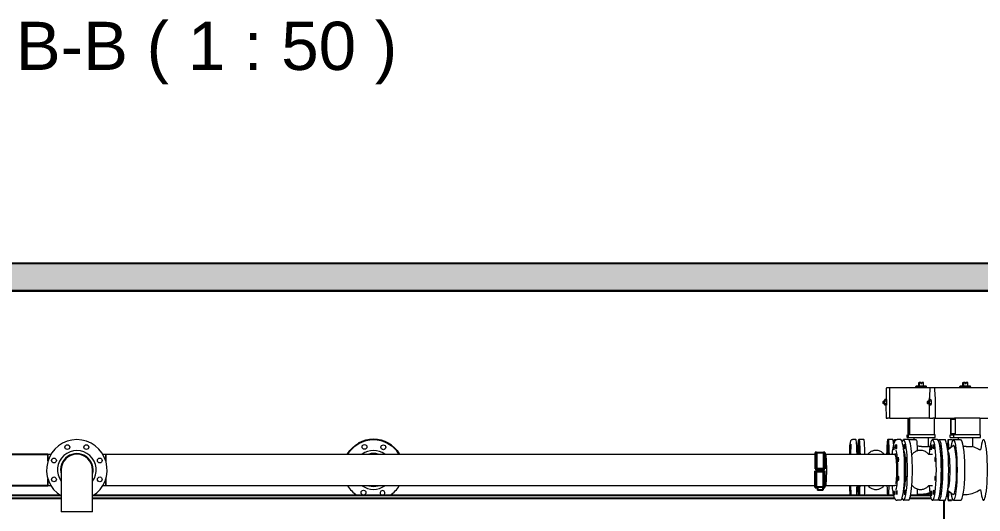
# Model space of a CAD drawing. Header units: millimetres. Extents: x 0 to 157650, y 0 to 89100.
# Drawn here: x 79231 to 89710, y 18724 to 24092 of the extents above; entities that cross this region are included whole.
import ezdxf

# ---------------------------------------------------------------- set-up
doc = ezdxf.new("R2010")
doc.units = ezdxf.units.MM
doc.header["$LTSCALE"] = 150
for name, color, linetype, lineweight in [('Hatch', 7, 'Continuous', 18), ('Symbol', 7, 'Continuous', 18), ('Visible', 7, 'Continuous', 25)]:
    doc.layers.add(name, color=color, linetype=linetype, lineweight=lineweight)
doc.layers.add('P_Biomass (BM)', color=150, linetype='Continuous', lineweight=18, true_color=0x007fff)
doc.styles.add('Label Text', font='arial.ttf')

msp = doc.modelspace()

# ---------------------------------------------------------------- hatches: boundary and pattern name
at = {"layer": 'Hatch'}
h = msp.add_hatch(dxfattribs=at)
h.set_pattern_fill('AR-CONC', color=256, scale=80.749152, angle=120.0002, style=0)
h.set_pattern_definition([(170.0002, (0, 0), (-245.7093, 526.921), [60.562, -666.1805]), (115.0002, (0, 0), (-469.9926, -400.7258), [48.4495, -532.9444]), (220.4516, (-20.5, 43.9), (-715.702, 126.1953), [51.4697, -566.1663]), (166.1844, (-139.86, -80.75), (-315.1477, 813.1573), [90.843, -999.271]), (216.6358, (-166.1, -13), (-1058.576, 260.317), [77.2045, -849.25]), (111.1843, (-139.9, -80.75), (-1058.576, 260.317), [72.674, -799.417]), (141.0002, (-145.27, 9.37), (40.5542, 579.9778), [60.562, -666.1805]), (86.0002, (-145.3, 9.37), (-605.3405, -122.6257), [48.4495, -532.9444]), (191.4516, (-141.9, 57.7), (-564.7863, 457.352), [51.4697, -566.1663]), (157.50018, (0, 0), (-237.7045, -125.90172), [0, -526.4845, 0, -541.0193, 0, -534.9631]), (127.50018, (0, 0), (-382.0286, 24.72345), [0, -308.4618, 0, -514.3721, 0, -203.8916]), (87.50018, (90.04, -155.95), (-199.7569, 382.4122), [0, -201.8729, 0, -629.8434, 0, -835.7537]), (77.50018, (130.4, -225.88), (-305.4643, 367.409), [0, -262.4347, 0, -418.2806, 0, -593.5063])])
h.paths.add_polyline_path([(71436, 21130), (92482, 21130), (92482, 21430), (91865, 21430), (91757, 21430), (72161, 21430), (72053, 21430), (71436, 21430)])

# ---------------------------------------------------------------- linework, layer by layer
at = {"layer": 'P_Biomass (BM)'}
for p, q in [((89035, 20095), (89035, 20133)), ((89035, 20133), (89037, 20133)), ((89055, 20133), (89037, 20133)), ((89037, 20133), (89037, 20095)), ((89055, 20121), (89055, 20133)), ((89055, 20121), (89067, 20121)), ((89064, 20133), (89066, 20133)), ((89064, 20121), (89064, 20133)), ((89066, 20121), (89066, 20133)), ((89066, 20133), (89066, 20121)), ((89066, 20133), (89066, 20133)), ((89066, 20133), (89067, 20133)), ((89067, 20133), (89067, 20121)), ((89085, 20133), (89067, 20133)), ((89085, 20095), (89085, 20133)), ((89513, 20095), (89513, 20133)), ((89513, 20133), (89521, 20133)), ((89540, 20133), (89521, 20133)), ((89521, 20133), (89521, 20095)), ((89540, 20121), (89540, 20133)), ((89540, 20121), (89552, 20121)), ((89542, 20133), (89546, 20133)), ((89542, 20121), (89542, 20133)), ((89546, 20121), (89546, 20133)), ((89546, 20133), (89548, 20133)), ((89548, 20133), (89548, 20121)), ((89548, 20133), (89552, 20133)), ((89552, 20133), (89552, 20121)), ((89569, 20133), (89552, 20133)), ((89569, 20095), (89569, 20133)), ((88679, 20065), (88677, 19988)), ((88691, 20073), (88685, 20073)), ((88717, 20073), (88691, 20073)), ((89162, 20073), (88717, 20073)), ((88719, 19991), (88718, 20068)), ((88719, 19991), (88718, 20068)), ((89008, 20095), (89002, 20089)), ((89002, 20076), (89002, 20089)), ((89118, 20089), (89002, 20089)), ((89118, 20076), (89002, 20076)), ((89008, 20095), (89112, 20095)), ((89112, 20095), (89118, 20089)), ((89118, 20076), (89118, 20089)), ((89156, 20065), (89151, 19988)), ((89182, 20073), (89162, 20073)), ((89208, 20073), (89182, 20073)), ((89894, 20073), (89208, 20073)), ((89214, 19991), (89209, 20068)), ((89214, 19991), (89209, 20068)), ((89489, 20095), (89483, 20089)), ((89483, 20076), (89483, 20089)), ((89599, 20089), (89483, 20089)), ((89599, 20076), (89483, 20076)), ((89489, 20095), (89593, 20095)), ((89593, 20095), (89599, 20089)), ((89599, 20076), (89599, 20089)), ((88664, 19931), (88648, 19931)), ((88664, 19946), (88663, 19931)), ((88663, 19931), (88663, 19931)), ((88682, 19946), (88664, 19946)), ((88665, 19931), (88664, 19946)), ((88683, 19931), (88665, 19931)), ((88665, 19901), (88665, 19931)), ((88682, 19946), (88683, 19931)), ((88683, 19931), (88683, 19901)), ((89148, 19931), (89132, 19931)), ((89148, 19946), (89144, 19931)), ((89144, 19931), (89144, 19931)), ((89166, 19946), (89148, 19946)), ((89151, 19931), (89148, 19946)), ((89170, 19931), (89151, 19931)), ((89151, 19901), (89151, 19931)), ((89166, 19946), (89170, 19931)), ((89170, 19931), (89170, 19901)), ((88664, 19901), (88648, 19901)), ((88663, 19901), (88664, 19886)), ((88663, 19901), (88663, 19901)), ((88664, 19886), (88665, 19901)), ((88682, 19886), (88664, 19886)), ((88683, 19901), (88665, 19901)), ((88676, 19881), (88677, 19751)), ((88683, 19901), (88682, 19886)), ((88720, 19751), (88720, 19880)), ((88720, 19751), (88720, 19880)), ((89148, 19901), (89132, 19901)), ((89144, 19901), (89148, 19886)), ((89144, 19901), (89144, 19901)), ((89148, 19886), (89151, 19901)), ((89166, 19886), (89148, 19886)), ((89148, 19881), (89149, 19751)), ((89170, 19901), (89151, 19901)), ((89170, 19901), (89166, 19886)), ((89215, 19751), (89217, 19880)), ((89215, 19751), (89217, 19880)), ((88683, 19743), (88693, 19743)), ((88719, 19743), (88693, 19743)), ((88719, 19743), (88930, 19743)), ((88918, 19743), (88918, 19563)), ((88918, 19572), (88918, 19734)), ((88918, 19734), (88932, 19734)), ((88932, 19743), (88930, 19743)), ((88932, 19743), (88932, 19563)), ((89156, 19743), (88932, 19743)), ((88932, 19734), (88932, 19572)), ((89156, 19743), (89189, 19743)), ((89214, 19743), (89189, 19743)), ((89202, 19743), (89202, 19563)), ((89214, 19743), (89423, 19743)), ((89384, 19743), (89384, 19563)), ((89385, 19572), (89385, 19734)), ((89385, 19734), (89429, 19734)), ((89431, 19743), (89423, 19743)), ((89429, 19734), (89429, 19572)), ((89431, 19743), (89431, 19563)), ((89698, 19743), (89431, 19743)), ((89698, 19743), (89901, 19743)), ((89698, 19743), (89698, 19563)), ((88350, 19510), (88313, 19510)), ((88436, 19510), (88382, 19510)), ((88753, 19510), (88699, 19510)), ((88771, 19510), (88800, 19510)), ((88837, 19510), (88800, 19510)), ((88922, 19510), (88868, 19510)), ((88907, 19563), (88919, 19563)), ((88907, 19533), (88907, 19563)), ((88907, 19533), (88919, 19533)), ((88932, 19572), (88918, 19572)), ((88931, 19563), (88919, 19563)), ((88919, 19563), (88919, 19533)), ((88919, 19533), (89213, 19533)), ((88930, 19510), (88982, 19510)), ((88932, 19563), (88931, 19563)), ((89202, 19563), (88932, 19563)), ((88982, 19533), (88982, 19510)), ((89138, 19533), (89138, 19435)), ((89237, 19510), (89183, 19510)), ((89213, 19563), (89202, 19563)), ((89213, 19533), (89213, 19563)), ((89255, 19510), (89317, 19510)), ((89317, 19510), (89323, 19510)), ((89354, 19510), (89392, 19510)), ((89376, 19563), (89414, 19563)), ((89376, 19533), (89376, 19563)), ((89376, 19533), (89414, 19533)), ((89429, 19572), (89385, 19572)), ((89412, 19510), (89464, 19510)), ((89426, 19563), (89414, 19563)), ((89414, 19563), (89414, 19533)), ((89414, 19533), (89706, 19533)), ((89431, 19563), (89426, 19563)), ((89698, 19563), (89431, 19563)), ((89463, 19533), (89463, 19510)), ((89619, 19533), (89619, 19435)), ((89706, 19563), (89698, 19563)), ((89706, 19533), (89706, 19563)), ((88373, 19417), (88362, 19417)), ((89063, 19435), (89138, 19435)), ((89349, 19400), (89409, 19446)), ((89551, 19435), (89619, 19435)), ((79544, 19278), (79544, 19351)), ((79544, 19351), (79577, 19351)), ((79544, 19351), (79544, 19278)), ((80141, 19351), (80174, 19351)), ((80174, 19351), (80174, 19278)), ((80174, 19278), (80174, 19351)), ((80174, 19351), (87905, 19351)), ((88020, 19351), (88773, 19351)), ((88382, 19386), (88378, 19386)), ((88796, 19351), (88773, 19351)), ((88958, 19351), (88963, 19351)), ((89143, 19351), (89183, 19351)), ((79687, 19180), (79687, 18724)), ((80030, 18724), (80030, 19180)), ((79544, 19009), (79544, 19082)), ((79544, 19082), (79544, 19009)), ((80174, 19082), (80174, 19009)), ((80174, 19009), (80174, 19082)), ((79544, 19009), (79577, 19009)), ((80141, 19009), (80174, 19009)), ((80174, 19009), (87905, 19009)), ((88020, 19009), (88773, 19009)), ((88382, 18975), (88378, 18975)), ((88796, 19009), (88773, 19009)), ((88958, 19009), (88963, 19009)), ((89143, 19009), (89183, 19009)), ((88373, 18943), (88362, 18943)), ((89349, 18960), (89409, 18914)), ((89518, 18913), (89541, 18913)), ((88837, 18850), (88800, 18850)), ((88922, 18850), (88868, 18850)), ((89237, 18850), (89183, 18850)), ((89255, 18850), (89317, 18850)), ((89412, 18850), (89493, 18850)), ((80030, 18724), (79687, 18724))]:
    msp.add_line(p, q, dxfattribs=at)
for centre, radius in [((79755, 19429), 26.2), ((79962, 19429), 26.2), ((82993, 19431), 26.3), ((83199, 19427), 26.3), ((79609, 19283), 26.2), ((80108, 19283), 26.2), ((79609, 19077), 26.2), ((80108, 19077), 26.2), ((82983, 18933), 26.3)]:
    msp.add_circle(centre, radius, dxfattribs=at)
for centre, radius, start, end in [((79859, 19180), 330, 301.3018, 238.6982), ((79859, 19180), 211, 324.1583, 215.8417), ((83091, 19180), 212, 54.1583, 125.8417), ((89060, 19180), 267, 69.1059, 73.0142), ((89541, 19180), 267, 57.2625, 73.0142), ((79859, 19180), 178, 343.8433, 196.1567), ((79859, 19180), 171, 0, 180), ((79859, 19180), 171, 0, 180), ((83091, 19180), 179, 73.8433, 106.1567), ((83091, 19180), 330, 211.3018, 236.7581), ((83091, 19180), 212, 234.1583, 305.8417), ((83091, 19180), 179, 253.8433, 286.1567), ((83091, 19180), 330, 303.2419, 328.6982), ((83190, 18929), 26.3, 290.2149, 249.7851), ((89541, 19180), 267, 270, 302.7375)]:
    msp.add_arc(centre, radius, start, end, dxfattribs=at)
for centre, major_axis, ratio, start_param, end_param in [((88717, 20064), (0, 9), 0.041158, 5.187765, 6.283185), ((88717, 20064), (0, 9), 0.041158, 5.187765, 6.283185), ((89208, 20064), (0, 9), 0.13041, 5.187765, 6.283185), ((89208, 20064), (0, 9), 0.13041, 5.187765, 6.283185), ((88664, 19916), (0, 15), 0.041158, 3.141593, 6.283185), ((88712, 19899), (0, 201), 0.041158, 4.62067, 5.187765), ((88712, 19899), (0, 201), 0.041158, 4.62067, 5.187765), ((89148, 19916), (0, 15), 0.13041, 3.141593, 6.283185), ((89191, 19899), (0, 201), 0.13041, 4.62067, 5.187765), ((89191, 19899), (0, 201), 0.13041, 4.62067, 5.187765), ((88719, 19752), (0, -9), 0.041158, 0, 1.479077), ((88719, 19752), (0, -9), 0.041158, 0, 1.479077), ((89214, 19752), (0, -9), 0.13041, 0, 1.479077), ((89214, 19752), (0, -9), 0.13041, 0, 1.479077), ((88350, 19180), (0, 330), 0.041158, 5.258708, 6.283185), ((88436, 19180), (0, 330), 0.041158, 5.258708, 6.283185), ((88753, 19180), (0, 330), 0.041158, 5.75971, 6.283185), ((88771, 19180), (0, 330), 0.041158, 6.009978, 6.69633), ((88837, 19180), (0, -330), 0.13041, 0, 3.141593), ((88868, 19180), (0, -330), 0.13041, 5.911856, 9.796107), ((88922, 19180), (0, -330), 0.13041, 0, 3.141593), ((88930, 19180), (0, 330), 0.041158, 5.983081, 6.437583), ((89011, 19180), (0, 330), 0.041158, 5.397538, 6.097611), ((89183, 19180), (0, -330), 0.13041, 5.258708, 10.449255), ((89237, 19180), (0, -330), 0.13041, 0, 3.141593), ((89255, 19180), (0, 330), 0.13041, 2.932732, 6.492046), ((89317, 19180), (0, 330), 0.13041, 3.141593, 6.283185), ((89323, 19180), (0, 330), 0.041158, 6.085615, 6.283185), ((89354, 19180), (0, 330), 0.041158, 5.490461, 7.001354), ((89354, 19180), (0, 318), 0.041158, 5.525982, 6.976486), ((89412, 19180), (0, 330), 0.13041, 2.41459, 7.010188), ((89493, 19180), (0, 330), 0.13041, 3.141593, 6.097611), ((89740, 19180), (0, 330), 0.13041, 2.290705, 7.134073), ((88362, 19180), (0, 237), 0.041158, 5.521129, 6.518041), ((88373, 19180), (0, 237), 0.041158, 5.521129, 6.283185), ((88859, 19180), (0, -237), 0.13041, 0.293654, 2.847938), ((89268, 19429), (0, 27), 0.13041, 3.267433, 7.766023), ((89255, 19180), (0, -239), 0.13041, 0.52756, 2.614033), ((89347, 19180), (0, 217), 0.13041, 3.238233, 6.186545), ((89412, 19180), (0, 267), 0.13041, 3.042782, 6.381996), ((88020, 19180), (0, 171), 0.065484, 3.141593, 6.283185), ((88382, 19180), (0, 206), 0.041158, 5.699263, 6.283185), ((88773, 19180), (0, 171), 0.13041, 3.652447, 6.283184), ((88868, 19180), (0, -206), 0.13041, 0.335421, 2.806172), ((88350, 19180), (0, 330), 0.041158, 3.721773, 4.16607), ((88362, 19180), (0, -237), 0.041158, 6.04833, 7.045242), ((88373, 19180), (0, -237), 0.041158, 0, 0.762056), ((88382, 19180), (0, -206), 0.041158, 0, 0.583923), ((88382, 19180), (0, 330), 0.041158, 3.721773, 4.16607), ((88436, 19180), (0, 330), 0.041158, 3.721773, 4.16607), ((88699, 19180), (0, -330), 0.041158, 5.258708, 5.703005), ((88699, 19180), (0, 330), 0.041158, 3.721773, 4.16607), ((89011, 19180), (0, -330), 0.041158, 0.580181, 0.885647), ((88285, 18926), (0, 26.2), 0.041158, 3.697351, 8.869019), ((88382, 19180), (0, -330), 0.041158, 5.513575, 5.703005), ((88378, 18926), (0, 27), 0.041158, 3.740587, 8.825784), ((88696, 18926), (0, 27), 0.041158, 3.740587, 8.825784), ((89268, 18931), (0, 27), 0.13041, 1.658755, 6.157345), ((89354, 19180), (0, -330), 0.041158, 5.565016, 7.075909), ((89354, 19180), (0, -318), 0.041158, 5.589884, 7.040389), ((89323, 19180), (0, -330), 0.041158, 0, 0.19757)]:
    msp.add_ellipse(centre, major_axis=major_axis, ratio=ratio, start_param=start_param, end_param=end_param, dxfattribs=at)
for centre, major_axis, ratio in [((88648, 19916), (0, 15), 0.041158), ((89132, 19916), (0, 15), 0.13041), ((88284, 19425), (0, 26.2), 0.041158), ((88293, 19434), (0, 26.2), 0.041158), ((88377, 19425), (0, -27), 0.041158), ((88386, 19434), (0, -27), 0.041158), ((88695, 19425), (0, -27), 0.041158), ((88703, 19434), (0, -27), 0.041158), ((88761, 19425), (0, 26.2), 0.13041), ((88788, 19434), (0, 26.2), 0.13041), ((88880, 19434), (0, -27), 0.13041), ((89168, 19425), (0, -27), 0.13041), ((89195, 19434), (0, -27), 0.13041), ((88808, 19294), (0, 26.2), 0.13041), ((88900, 19294), (0, -27), 0.13041), ((89215, 19294), (0, -27), 0.13041), ((89287, 19283), (0, -27), 0.13041), ((88809, 19088), (0, -26.2), 0.13041), ((88901, 19088), (0, -27), 0.13041), ((89216, 19088), (0, -27), 0.13041), ((89287, 19077), (0, 27), 0.13041), ((88294, 18935), (0, -26.2), 0.041158), ((88386, 18935), (0, 27), 0.041158), ((88704, 18935), (0, 27), 0.041158), ((88764, 18926), (0, -26.2), 0.13041), ((88791, 18935), (0, -26.2), 0.13041), ((88883, 18935), (0, 27), 0.13041), ((89171, 18926), (0, 27), 0.13041), ((89198, 18935), (0, 27), 0.13041)]:
    msp.add_ellipse(centre, major_axis=major_axis, ratio=ratio, dxfattribs=at)
for points, knots in [([(88685, 20073), (88684, 20073), (88684, 20072), (88683, 20072), (88682, 20072), (88681, 20071), (88681, 20071), (88680, 20070), (88680, 20070), (88679, 20069), (88679, 20068), (88679, 20068), (88679, 20068), (88679, 20067), (88679, 20067), (88679, 20067), (88679, 20067), (88679, 20066), (88679, 20066), (88679, 20066), (88679, 20066), (88679, 20065), (88679, 20065), (88679, 20065)], [1.570796, 1.570796, 1.570796, 1.570796, 1.58397, 1.58397, 1.598489, 1.598489, 1.617604, 1.617604, 1.647634, 1.647634, 1.703787, 1.703787, 1.79658, 1.79658, 1.909273, 1.909273, 2.128357, 2.128357, 2.347441, 2.347441, 2.566525, 2.566525, 2.666217, 2.666217, 2.666217, 2.666217]), ([(89162, 20073), (89161, 20073), (89161, 20072), (89160, 20072), (89159, 20072), (89158, 20071), (89158, 20071), (89157, 20070), (89157, 20070), (89156, 20069), (89156, 20068), (89156, 20068), (89156, 20067), (89156, 20067), (89156, 20067), (89156, 20066), (89156, 20066), (89156, 20065), (89156, 20065), (89156, 20065)], [1.570796, 1.570796, 1.570796, 1.570796, 1.612613, 1.612613, 1.65863, 1.65863, 1.718771, 1.718771, 1.810181, 1.810181, 1.958647, 1.958647, 2.177731, 2.177731, 2.396815, 2.396815, 2.615899, 2.615899, 2.666217, 2.666217, 2.666217, 2.666217]), ([(88677, 19988), (88677, 19981), (88677, 19975), (88677, 19961), (88677, 19954), (88677, 19946), (88677, 19946), (88677, 19946)], [2.6662171, 2.6662171, 2.6662171, 2.6662171, 2.779636, 2.779636, 2.8930549, 2.8930549, 2.8956558, 2.8956558, 2.8956558, 2.8956558]), ([(89151, 19988), (89150, 19982), (89150, 19975), (89149, 19961), (89149, 19954), (89149, 19946), (89149, 19946), (89149, 19946)], [2.6662171, 2.6662171, 2.6662171, 2.6662171, 2.779636, 2.779636, 2.8930549, 2.8930549, 2.8963628, 2.8963628, 2.8963628, 2.8963628]), ([(88677, 19751), (88677, 19751), (88677, 19751), (88677, 19750), (88677, 19750), (88677, 19749), (88677, 19749), (88677, 19748), (88677, 19748), (88677, 19748), (88677, 19748), (88677, 19747), (88677, 19747), (88678, 19746), (88678, 19746), (88678, 19745), (88678, 19745), (88679, 19744), (88679, 19744), (88680, 19743), (88681, 19743), (88682, 19743), (88683, 19743), (88683, 19743)], [3.233312, 3.233312, 3.233312, 3.233312, 3.529127, 3.529127, 3.824943, 3.824943, 4.120758, 4.120758, 4.416574, 4.416574, 4.500906, 4.500906, 4.607988, 4.607988, 4.648034, 4.648034, 4.670217, 4.670217, 4.683663, 4.683663, 4.703228, 4.703228, 4.712389, 4.712389, 4.712389, 4.712389]), ([(89149, 19751), (89149, 19751), (89149, 19750), (89149, 19750), (89150, 19749), (89150, 19749), (89150, 19748), (89150, 19747), (89150, 19747), (89150, 19746), (89150, 19746), (89151, 19745), (89151, 19745), (89152, 19744), (89152, 19744), (89153, 19743), (89153, 19743), (89155, 19743), (89155, 19743), (89156, 19743)], [3.233312, 3.233312, 3.233312, 3.233312, 3.529127, 3.529127, 3.824943, 3.824943, 4.120758, 4.120758, 4.416574, 4.416574, 4.507553, 4.507553, 4.571207, 4.571207, 4.614875, 4.614875, 4.679178, 4.679178, 4.712389, 4.712389, 4.712389, 4.712389]), ([(88313, 19510), (88310, 19510), (88307, 19509), (88302, 19508), (88300, 19506), (88296, 19503), (88295, 19502), (88292, 19499), (88291, 19498), (88289, 19494), (88289, 19492), (88286, 19485), (88286, 19480), (88283, 19459), (88282, 19439), (88280, 19395), (88279, 19374), (88278, 19351)], [0.7419424, 0.7419424, 0.7419424, 0.7419424, 0.7567463, 0.7567463, 0.7729775, 0.7729775, 0.7927755, 0.7927755, 0.8196281, 0.8196281, 0.8693477, 0.8693477, 1.0685775, 1.0685775, 1.4557556, 1.4557556, 1.720616, 1.720616, 1.720616, 1.720616]), ([(88800, 19510), (88794, 19510), (88789, 19508), (88781, 19504), (88777, 19500), (88769, 19490), (88766, 19483), (88756, 19455), (88751, 19429), (88745, 19383), (88744, 19368), (88742, 19351)], [0.7419424, 0.7419424, 0.7419424, 0.7419424, 0.8122116, 0.8122116, 0.9005828, 0.9005828, 1.1062264, 1.1062264, 1.5404743, 1.5404743, 1.726152, 1.726152, 1.726152, 1.726152]), ([(89014, 19504), (89011, 19505), (89009, 19505), (89003, 19506), (89000, 19507), (88994, 19508), (88991, 19508), (88987, 19509), (88985, 19509), (88983, 19510), (88982, 19510), (88982, 19510)], [9.550417, 9.550417, 9.550417, 9.550417, 9.834153, 9.834153, 10.325828, 10.325828, 10.817503, 10.817503, 11.309178, 11.309178, 11.800853, 11.800853, 11.800853, 11.800853]), ([(89392, 19510), (89395, 19510), (89398, 19509), (89402, 19508), (89404, 19507), (89406, 19506)], [3.92699082, 3.92699082, 3.92699082, 3.92699082, 3.94179471, 3.94179471, 3.95442057, 3.95442057, 3.95442057, 3.95442057]), ([(89501, 19504), (89498, 19505), (89496, 19505), (89490, 19506), (89486, 19507), (89479, 19508), (89476, 19508), (89471, 19509), (89469, 19509), (89465, 19510), (89464, 19510), (89464, 19510)], [9.550417, 9.550417, 9.550417, 9.550417, 9.834153, 9.834153, 10.325828, 10.325828, 10.817503, 10.817503, 11.309178, 11.309178, 11.800853, 11.800853, 11.800853, 11.800853]), ([(88295, 19351), (88295, 19364), (88294, 19375), (88293, 19395), (88292, 19403), (88291, 19406), (88291, 19407), (88291, 19407)], [6.2763694, 6.2763694, 6.2763694, 6.2763694, 6.5137466, 6.5137466, 6.8148943, 6.8148943, 6.8684236, 6.8684236, 6.8684236, 6.8684236]), ([(88367, 19351), (88366, 19360), (88366, 19367), (88364, 19377), (88364, 19381), (88363, 19386), (88362, 19388), (88361, 19391), (88361, 19391), (88361, 19391)], [6.4517443, 6.4517443, 6.4517443, 6.4517443, 6.6799762, 6.6799762, 6.852552, 6.852552, 6.9388398, 6.9388398, 6.9437512, 6.9437512, 6.9437512, 6.9437512]), ([(88650, 19358), (88644, 19363), (88637, 19370), (88618, 19382), (88606, 19388), (88579, 19393), (88566, 19394), (88541, 19391), (88530, 19387), (88510, 19378), (88501, 19372), (88491, 19364), (88488, 19361), (88486, 19358)], [5.41134364, 5.41134364, 5.41134364, 5.41134364, 5.42853874, 5.42853874, 5.44573384, 5.44573384, 5.4594862, 5.4594862, 5.47287146, 5.47287146, 5.48871266, 5.48871266, 5.49731914, 5.49731914, 5.49731914, 5.49731914]), ([(88786, 18962), (88786, 18962), (88786, 18962), (88786, 18964), (88788, 18967), (88791, 18977), (88793, 18986), (88797, 19010), (88799, 19026), (88802, 19063), (88804, 19085), (88806, 19130), (88806, 19155), (88806, 19204), (88806, 19228), (88804, 19275), (88802, 19296), (88799, 19335), (88797, 19352), (88792, 19378), (88789, 19388), (88787, 19396), (88786, 19397), (88786, 19398), (88786, 19398), (88786, 19398)], [4.084324, 4.084324, 4.084324, 4.084324, 4.130862, 4.130862, 4.289858, 4.289858, 4.532793, 4.532793, 4.826209, 4.826209, 5.136054, 5.136054, 5.450745, 5.450745, 5.766563, 5.766563, 6.081301, 6.081301, 6.391178, 6.391178, 6.682949, 6.682949, 6.790568, 6.790568, 6.824339, 6.824339, 6.824339, 6.824339]), ([(89137, 19356), (89131, 19362), (89124, 19369), (89104, 19381), (89091, 19387), (89064, 19393), (89051, 19394), (89026, 19391), (89015, 19387), (88994, 19378), (88985, 19372), (88974, 19363), (88971, 19359), (88968, 19356)], [5.3166753, 5.3166753, 5.3166753, 5.3166753, 5.3717377, 5.3717377, 5.4268002, 5.4268002, 5.4706085, 5.4706085, 5.5132371, 5.5132371, 5.5634557, 5.5634557, 5.5919875, 5.5919875, 5.5919875, 5.5919875]), ([(89063, 19435), (89058, 19435), (89053, 19436), (89043, 19436), (89038, 19437), (89028, 19438), (89024, 19438), (89020, 19439)], [7.884944, 7.884944, 7.884944, 7.884944, 8.377818, 8.377818, 8.870693, 8.870693, 9.341828, 9.341828, 9.341828, 9.341828]), ([(89551, 19435), (89546, 19435), (89541, 19436), (89531, 19436), (89526, 19437), (89520, 19437), (89520, 19437), (89520, 19437)], [7.884944, 7.884944, 7.884944, 7.884944, 8.377818, 8.377818, 8.870693, 8.870693, 8.906596, 8.906596, 8.906596, 8.906596]), ([(89710, 19398), (89708, 19398), (89706, 19398), (89702, 19398), (89700, 19398), (89697, 19399), (89695, 19400), (89692, 19401), (89690, 19402), (89688, 19403), (89686, 19404), (89685, 19405)], [4.71238898, 4.71238898, 4.71238898, 4.71238898, 4.72911825, 4.72911825, 4.74584751, 4.74584751, 4.76257678, 4.76257678, 4.77930604, 4.77930604, 4.79603531, 4.79603531, 4.79603531, 4.79603531]), ([(88478, 19351), (88479, 19353), (88481, 19354), (88484, 19356), (88485, 19357), (88486, 19358)], [5.48016081, 5.48016081, 5.48016081, 5.48016081, 5.48872159, 5.48872159, 5.49731914, 5.49731914, 5.49731914, 5.49731914]), ([(88650, 19358), (88651, 19357), (88652, 19356), (88654, 19354), (88656, 19353), (88658, 19351)], [5.41134364, 5.41134364, 5.41134364, 5.41134364, 5.41994119, 5.41994119, 5.42850197, 5.42850197, 5.42850197, 5.42850197]), ([(88962, 19351), (88964, 19352), (88965, 19353), (88967, 19355), (88967, 19356), (88968, 19356)], [5.54174956, 5.54174956, 5.54174956, 5.54174956, 5.56445627, 5.56445627, 5.59198749, 5.59198749, 5.59198749, 5.59198749]), ([(89137, 19356), (89137, 19356), (89138, 19355), (89141, 19353), (89142, 19352), (89143, 19351), (89143, 19351), (89143, 19351)], [5.31667528, 5.31667528, 5.31667528, 5.31667528, 5.34420651, 5.34420651, 5.37173773, 5.37173773, 5.37223602, 5.37223602, 5.37223602, 5.37223602]), ([(88278, 19009), (88279, 18995), (88279, 18982), (88281, 18945), (88282, 18925), (88283, 18907), (88283, 18905), (88283, 18904)], [2.9048615, 2.9048615, 2.9048615, 2.9048615, 3.067404, 3.067404, 3.3913269, 3.3913269, 3.4222656, 3.4222656, 3.4222656, 3.4222656]), ([(88291, 18953), (88291, 18953), (88291, 18954), (88292, 18958), (88292, 18963), (88294, 18978), (88295, 18991), (88295, 19007), (88295, 19008), (88295, 19009)], [4.0402392, 4.0402392, 4.0402392, 4.0402392, 4.1209672, 4.1209672, 4.3218044, 4.3218044, 4.6130372, 4.6130372, 4.6322933, 4.6322933, 4.6322933, 4.6322933]), ([(88361, 18969), (88361, 18970), (88362, 18971), (88363, 18974), (88363, 18976), (88365, 18984), (88366, 18991), (88366, 19004), (88367, 19006), (88367, 19009)], [3.9649115, 3.9649115, 3.9649115, 3.9649115, 3.9935617, 3.9935617, 4.0833744, 4.0833744, 4.3975337, 4.3975337, 4.4569185, 4.4569185, 4.4569185, 4.4569185]), ([(88486, 19002), (88485, 19003), (88484, 19004), (88481, 19006), (88479, 19007), (88478, 19009)], [2.26975098, 2.26975098, 2.26975098, 2.26975098, 2.27834854, 2.27834854, 2.28690932, 2.28690932, 2.28690932, 2.28690932]), ([(88486, 19002), (88491, 18997), (88498, 18990), (88517, 18978), (88530, 18973), (88556, 18967), (88569, 18966), (88594, 18969), (88605, 18973), (88625, 18982), (88634, 18988), (88644, 18996), (88647, 18999), (88650, 19002)], [2.26975098, 2.26975098, 2.26975098, 2.26975098, 2.28694609, 2.28694609, 2.30414119, 2.30414119, 2.31789355, 2.31789355, 2.3312788, 2.3312788, 2.34712, 2.34712, 2.35572649, 2.35572649, 2.35572649, 2.35572649]), ([(88658, 19009), (88656, 19007), (88654, 19006), (88652, 19004), (88651, 19003), (88650, 19002)], [2.33856815, 2.33856815, 2.33856815, 2.33856815, 2.34712894, 2.34712894, 2.35572649, 2.35572649, 2.35572649, 2.35572649]), ([(88742, 19009), (88745, 18985), (88747, 18964), (88753, 18922), (88757, 18903), (88765, 18879), (88768, 18873), (88775, 18862), (88778, 18859), (88786, 18853), (88793, 18850), (88800, 18850)], [2.8993255, 2.8993255, 2.8993255, 2.8993255, 3.17117, 3.17117, 3.5084432, 3.5084432, 3.6959891, 3.6959891, 3.7897621, 3.7897621, 3.8835351, 3.8835351, 3.8835351, 3.8835351]), ([(88968, 19004), (88967, 19004), (88967, 19005), (88965, 19007), (88964, 19008), (88962, 19009)], [2.17508263, 2.17508263, 2.17508263, 2.17508263, 2.20261385, 2.20261385, 2.22532057, 2.22532057, 2.22532057, 2.22532057]), ([(88968, 19004), (88974, 18998), (88981, 18991), (89001, 18979), (89014, 18973), (89041, 18967), (89054, 18966), (89079, 18969), (89090, 18973), (89111, 18982), (89120, 18988), (89131, 18997), (89134, 19001), (89137, 19004)], [2.1750826, 2.1750826, 2.1750826, 2.1750826, 2.2301451, 2.2301451, 2.2852075, 2.2852075, 2.3290158, 2.3290158, 2.3716444, 2.3716444, 2.4218631, 2.4218631, 2.4503948, 2.4503948, 2.4503948, 2.4503948]), ([(89143, 19009), (89143, 19009), (89143, 19009), (89142, 19008), (89141, 19007), (89138, 19005), (89137, 19004), (89137, 19004)], [2.39483411, 2.39483411, 2.39483411, 2.39483411, 2.3953324, 2.3953324, 2.42286362, 2.42286362, 2.45039484, 2.45039484, 2.45039484, 2.45039484]), ([(89685, 18955), (89686, 18956), (89688, 18957), (89690, 18958), (89692, 18959), (89695, 18960), (89697, 18961), (89700, 18962), (89702, 18962), (89706, 18962), (89708, 18963), (89710, 18963)], [1.48715, 1.48715, 1.48715, 1.48715, 1.50387927, 1.50387927, 1.52060853, 1.52060853, 1.5373378, 1.5373378, 1.55406706, 1.55406706, 1.57079633, 1.57079633, 1.57079633, 1.57079633]), ([(89406, 18854), (89405, 18854), (89405, 18854), (89402, 18852), (89399, 18851), (89394, 18850), (89393, 18850), (89392, 18850)], [7.04115372, 7.04115372, 7.04115372, 7.04115372, 7.04373822, 7.04373822, 7.06204344, 7.06204344, 7.06858347, 7.06858347, 7.06858347, 7.06858347])]:
    msp.add_open_spline(points, degree=3, knots=knots, dxfattribs=at)
for points in [[(88676, 19886), (88676, 19884), (88676, 19882), (88676, 19881)], [(89148, 19886), (89148, 19884), (89148, 19882), (89148, 19881)]]:
    msp.add_open_spline(points, degree=3, dxfattribs=at)
at = {"layer": 'Visible', "color": 9, "true_color": 0xc0c0c0}
for p, q in [((92482, 21430), (71436, 21430)), ((90779, 21430), (73139, 21430)), ((71436, 21130), (92482, 21130)), ((91484, 21130), (72434, 21130))]:
    msp.add_line(p, q, dxfattribs=at)
at = {"layer": 'Visible'}
for p, q in [((76012, 19351), (79544, 19351)), ((87905, 19371), (87905, 19192)), ((87920, 19371), (87905, 19371)), ((87920, 19371), (87920, 19197)), ((87997, 19365), (87920, 19365)), ((87997, 19371), (87997, 19197)), ((88012, 19371), (87997, 19371)), ((88012, 19371), (88012, 19192)), ((88012, 19351), (88020, 19351)), ((87905, 19191), (87905, 19192)), ((87905, 19192), (87913, 19192)), ((87913, 19197), (87913, 19189)), ((87913, 19197), (88004, 19197)), ((87913, 19189), (88004, 19189)), ((88004, 19189), (88004, 19197)), ((88004, 19192), (88012, 19192)), ((88012, 19192), (88012, 19191)), ((87905, 19169), (87905, 19168)), ((87905, 18990), (87905, 19168)), ((87905, 19168), (87913, 19168)), ((87913, 19164), (87913, 19171)), ((87913, 19171), (88004, 19171)), ((87913, 19164), (88004, 19164)), ((87920, 18990), (87920, 19164)), ((87997, 18990), (87997, 19164)), ((88004, 19171), (88004, 19164)), ((88004, 19168), (88012, 19168)), ((88012, 19168), (88012, 19169)), ((88012, 18990), (88012, 19168)), ((76012, 19009), (79544, 19009)), ((87905, 18990), (87920, 18990)), ((87920, 18996), (87930, 18996)), ((87930, 18996), (87987, 18996)), ((87930, 18996), (87930, 18960)), ((87987, 18996), (87987, 18960)), ((87987, 18996), (87997, 18996)), ((87997, 18990), (88012, 18990)), ((88012, 19009), (88020, 19009)), ((75156, 18871), (79687, 18871)), ((75170, 18904), (79678, 18904)), ((80030, 18871), (88769, 18871)), ((80040, 18904), (88758, 18904)), ((87987, 18960), (87930, 18960)), ((88852, 18871), (88853, 18871)), ((88937, 18871), (89168, 18871)), ((88945, 18904), (89160, 18904)), ((89019, 18913), (89060, 18913)), ((89309, 18850), (89309, 18457)), ((89317, 18850), (89323, 18850)), ((89354, 18850), (89392, 18850))]:
    msp.add_line(p, q, dxfattribs=at)
for centre, radius, start, end in [((83091, 19180), 330, 31.3018, 148.6982), ((89060, 19180), 267, 270, 290.8941)]:
    msp.add_arc(centre, radius, start, end, dxfattribs=at)
for centre, end_param in [((88382, 19180), 7.052796), ((88699, 19180), 7.307663)]:
    msp.add_ellipse(centre, major_axis=(0, 330), ratio=0.041158, start_param=5.258708, end_param=end_param, dxfattribs=at)

# ---------------------------------------------------------------- texts
at = {"layer": 'Symbol', "insert": (79193, 23381), "char_height": 525, "attachment_point": 7, "style": 'Label Text'}
msp.add_mtext('B-B ( 1 : 50 )', dxfattribs=at)

doc.saveas('drawing.dxf')
